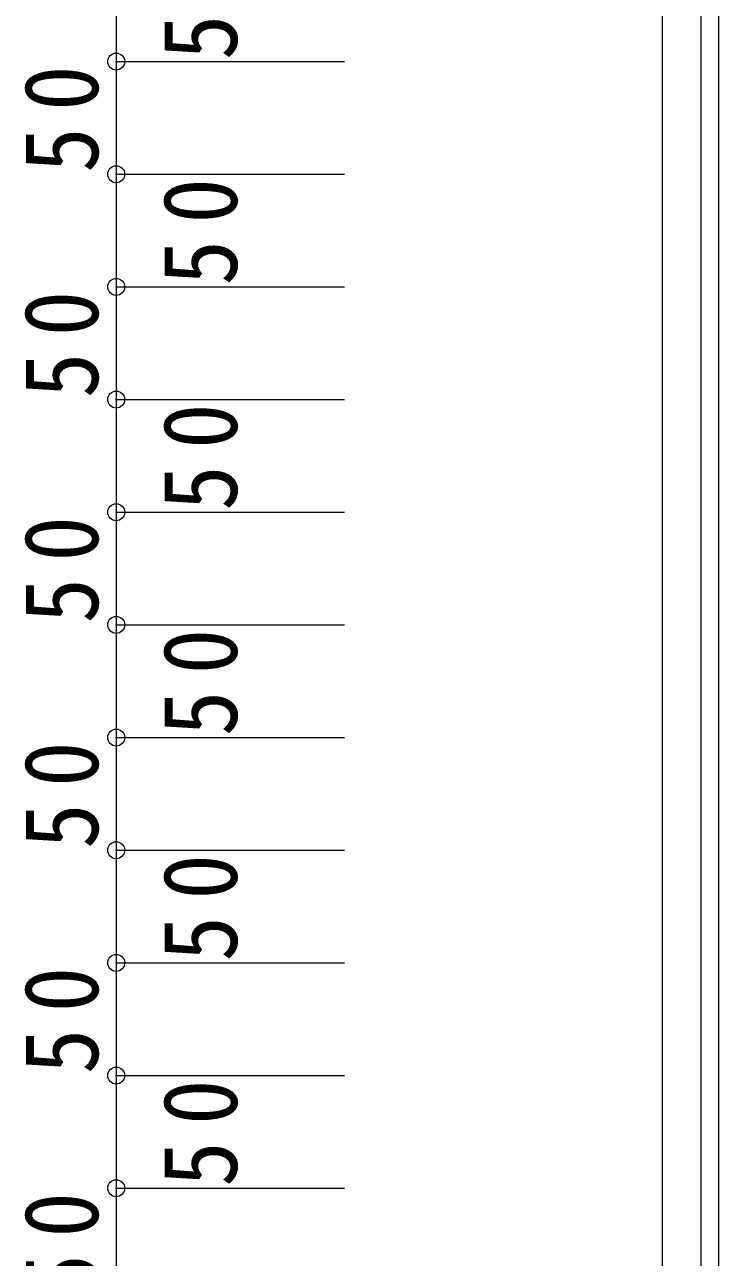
# Model space of a CAD drawing. Units: millimetres at full size, sheet at 1:15. Extents: x -3000 to 2850, y -2151 to 2088.
# Drawn here: x 1532 to 1840, y -580 to -33 of the extents above; entities that cross this region are included whole.
import ezdxf

# ---------------------------------------------------------------- set-up
doc = ezdxf.new("R2010")
doc.units = ezdxf.units.MM
doc.header["$LTSCALE"] = 15
doc.header["$PDMODE"] = 32
doc.header["$PDSIZE"] = 7.5
doc.layers.add('0-B_寸法', color=7, linetype='Continuous', lineweight=9)
doc.styles.add('ＭＳ ゴシック', font='')
doc.styles.get('ＭＳ ゴシック').set_extended_font_data('MS Gothic')

msp = doc.modelspace()

# ---------------------------------------------------------------- linework, layer by layer
at = {"layer": '0-B_寸法'}
msp.add_line((1814.72, 1184.12), (1814.72, -1511.88), dxfattribs=at)
at = {"layer": '0-B_寸法', "color": 5}
for p, q in [((1831.82, 1184.12), (1831.82, -1511.88)), ((1839.62, 1184.12), (1839.62, -1511.88))]:
    msp.add_line(p, q, dxfattribs=at)
at = {"layer": '0-B_寸法', "color": 3}
for p, q in [((1572.53, 1.12), (1572.53, -48.88)), ((1572.53, -48.88), (1572.53, -98.88)), ((1572.53, -48.88), (1673.81, -48.88)), ((1572.53, -98.88), (1572.53, -148.88)), ((1572.53, -98.88), (1673.81, -98.88)), ((1572.53, -148.88), (1572.53, -198.88)), ((1572.53, -148.88), (1673.81, -148.88)), ((1572.53, -198.88), (1572.53, -248.88)), ((1572.53, -198.88), (1673.81, -198.88)), ((1572.53, -248.88), (1572.53, -298.88)), ((1572.53, -248.88), (1673.81, -248.88)), ((1572.53, -298.88), (1572.53, -348.88)), ((1572.53, -298.88), (1673.81, -298.88)), ((1572.53, -348.88), (1572.53, -398.88)), ((1572.53, -348.88), (1673.81, -348.88)), ((1572.53, -398.88), (1572.53, -448.88)), ((1572.53, -398.88), (1673.81, -398.88)), ((1572.53, -448.88), (1572.53, -498.88)), ((1572.53, -448.88), (1673.81, -448.88)), ((1572.53, -498.88), (1572.53, -548.88)), ((1572.53, -498.88), (1673.81, -498.88)), ((1572.53, -548.88), (1572.53, -598.88)), ((1572.53, -548.88), (1673.81, -548.88))]:
    msp.add_line(p, q, dxfattribs=at)
for p in [(1572.53, -48.88), (1572.53, -98.88), (1572.53, -148.88), (1572.53, -198.88), (1572.53, -248.88), (1572.53, -298.88), (1572.53, -348.88), (1572.53, -398.88), (1572.53, -448.88), (1572.53, -498.88), (1572.53, -548.88)]:
    msp.add_point(p, dxfattribs=at)

# ---------------------------------------------------------------- texts
at = {"layer": '0-B_寸法', "char_height": 32.99, "attachment_point": 7, "rotation": 90, "style": 'ＭＳ ゴシック'}
for insert in [(1626.62, -48.26), (1565.03, -98.26), (1626.62, -148.26), (1565.03, -198.26), (1626.62, -248.26), (1565.03, -298.26), (1626.62, -348.26), (1565.03, -398.26), (1626.62, -448.26), (1565.03, -498.26), (1626.62, -548.26), (1565.03, -598.26)]:
    msp.add_mtext('\\T1.36;\\W0.9;50', dxfattribs=dict(at, insert=insert))

doc.saveas('drawing.dxf')
